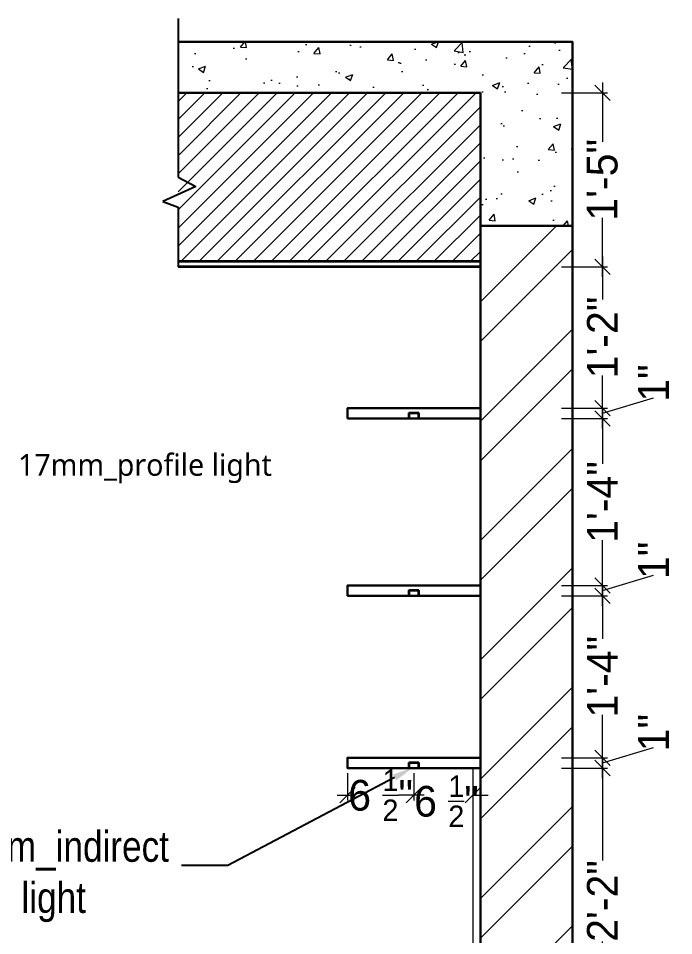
# Model space of a CAD drawing. Header units: millimetres. Extents: x 56222 to 3066687, y -650199 to -121287.
# Drawn here: x 139049.6 to 139113.6, y -185241.1 to -185151.4 of the extents above; entities that cross this region are included whole.
import ezdxf
from ezdxf import colors
from ezdxf.entities.mleader import LeaderData, LeaderLine
from ezdxf.math import Vec2, Vec3

# ---------------------------------------------------------------- set-up
doc = ezdxf.new("R2010")
doc.units = ezdxf.units.MM
doc.header["$MEASUREMENT"] = 0
doc.header["$PDMODE"] = 35
doc.linetypes.add('DASHED', pattern=[0.75, 0.5, -0.25])
doc.layers.get('Defpoints').update_dxf_attribs({"color": 220})
for name, color, linetype, lineweight in [('FURNITURE', 32, 'Continuous', 9), ('furniture dimensions', 1, 'DASHED', 0), ('GF FALSE CEILING', 6, 'Continuous', 35), ('hatch-wall', 8, 'Continuous', 9), ('SECTION ( SLAB PLine )', 104, 'Continuous', 30), ('Text', 7, 'Continuous', 15), ('wall', 7, 'Continuous', 30), ('XX~SLAB ( BEAM )~ ( DIM )', 7, 'Continuous', 9)]:
    doc.layers.add(name, color=color, linetype=linetype, lineweight=lineweight)
doc.styles.add('century g', font='GOTHIC.TTF')
doc.styles.get("Standard").update_dxf_attribs({"font": 'arial.ttf', "height": 6})
doc.styles.add('style4', font='ARIALN.TTF')
doc.dimstyles.new('Archana', dxfattribs={"dimtxt": 2, "dimasz": 0.75, "dimexe": 0.5, "dimexo": 0.5, "dimgap": 0, "dimtad": 0, "dimzin": 0, "dimdsep": 46, "dimlunit": 4, "dimtxsty": 'century g', "dimblk": 'OBLIQUE', "dimcen": 0, "dimdle": 1, "dimclrd": 256, "dimclre": 256, "dimclrt": 256, "dimadec": 0, "dimazin": 0, "dimtfac": 1, "dimtofl": 0, "dimtmove": 1, "dimatfit": 3, "dimfxl": 1, "dimfxlon": 1, "dimtolj": 1, "dimtzin": 0, "dimlwd": -1, "dimlwe": -1, "dimarcsym": 0})

# ---------------------------------------------------------------- blocks, each defined once
blk = doc.blocks.new('_Oblique')
at = {"layer": 'wall', "color": 0, "lineweight": -2}
blk.add_line((-0.5, -0.5), (0.5, 0.5), dxfattribs=at)
blk = doc.blocks.new('*D608')
at = {"layer": 'Defpoints', "color": 0, "linetype": 'Continuous', "lineweight": 30, "transparency": 16777216}
for p in [(139094.756, -185224.69), (139106.677, -185224.69), (139094.756, -185250.69)]:
    blk.add_point(p, dxfattribs=at)
at = {"layer": 'furniture dimensions', "color": 5, "linetype": 'Continuous', "transparency": 16777216}
for p, q in [((139106.677, -185223.69), (139106.677, -185233.734)), ((139102.677, -185224.69), (139107.177, -185224.69)), ((139106.677, -185251.69), (139106.677, -185241.645))]:
    blk.add_line(p, q, dxfattribs=at)
at = {"layer": 'furniture dimensions', "color": 5, "linetype": 'ByBlock', "transparency": 16777216}
blk.add_line((139102.677, -185250.69), (139107.177, -185250.69), dxfattribs=at)
at = {"layer": 'furniture dimensions', "color": 5, "linetype": 'Continuous', "transparency": 16777216, "xscale": 1.5, "yscale": 1.5, "zscale": 1.5}
for p, rotation in [((139106.677, -185224.69), 90), ((139106.677, -185250.69), 270)]:
    blk.add_blockref('_Oblique', p, dxfattribs=dict(at, rotation=rotation))
at = {"layer": 'furniture dimensions', "linetype": 'Continuous', "lineweight": 0, "transparency": 16777216, "insert": (139106.677, -185237.69), "char_height": 3, "attachment_point": 5, "rotation": 90, "style": 'century g'}
blk.add_mtext('\\A1;2\'-2"', dxfattribs=at)
blk = doc.blocks.new('*D609')
at = {"layer": 'Defpoints', "color": 0, "linetype": 'Continuous', "lineweight": 30, "transparency": 16777216}
for p in [(139094.756, -185207.848), (139106.677, -185207.848), (139094.756, -185223.691)]:
    blk.add_point(p, dxfattribs=at)
at = {"layer": 'furniture dimensions', "color": 5, "linetype": 'Continuous', "transparency": 16777216}
for p, q in [((139106.677, -185206.848), (139106.677, -185212.049)), ((139102.677, -185207.848), (139107.177, -185207.848)), ((139106.677, -185224.691), (139106.677, -185219.49))]:
    blk.add_line(p, q, dxfattribs=at)
at = {"layer": 'furniture dimensions', "color": 5, "linetype": 'ByBlock', "transparency": 16777216}
blk.add_line((139102.677, -185223.691), (139107.177, -185223.691), dxfattribs=at)
at = {"layer": 'furniture dimensions', "color": 5, "linetype": 'Continuous', "transparency": 16777216, "xscale": 1.5, "yscale": 1.5, "zscale": 1.5}
for p, rotation in [((139106.677, -185207.848), 90), ((139106.677, -185223.691), 270)]:
    blk.add_blockref('_Oblique', p, dxfattribs=dict(at, rotation=rotation))
at = {"layer": 'furniture dimensions', "linetype": 'Continuous', "lineweight": 0, "transparency": 16777216, "insert": (139106.677, -185215.77), "char_height": 3, "attachment_point": 5, "rotation": 90, "style": 'century g'}
blk.add_mtext('\\A1;1\'-4"', dxfattribs=at)
blk = doc.blocks.new('*D610')
at = {"layer": 'Defpoints', "color": 0, "linetype": 'Continuous', "lineweight": 30, "transparency": 16777216}
for p in [(139093.756, -185206.848), (139106.677, -185206.848), (139093.756, -185207.848)]:
    blk.add_point(p, dxfattribs=at)
at = {"layer": 'furniture dimensions', "color": 5, "linetype": 'Continuous', "transparency": 16777216}
for p, q in [((139106.677, -185208.848), (139106.677, -185205.848)), ((139106.677, -185207.348), (139111.677, -185205.848)), ((139102.677, -185206.848), (139107.177, -185206.848))]:
    blk.add_line(p, q, dxfattribs=at)
at = {"layer": 'furniture dimensions', "color": 5, "linetype": 'ByBlock', "transparency": 16777216}
blk.add_line((139102.677, -185207.848), (139107.177, -185207.848), dxfattribs=at)
at = {"layer": 'furniture dimensions', "color": 5, "linetype": 'Continuous', "transparency": 16777216, "xscale": 1.5, "yscale": 1.5, "zscale": 1.5}
for p, rotation in [((139106.677, -185206.848), 90), ((139106.677, -185207.848), 270)]:
    blk.add_blockref('_Oblique', p, dxfattribs=dict(at, rotation=rotation))
at = {"layer": 'furniture dimensions', "linetype": 'Continuous', "lineweight": 0, "transparency": 16777216, "insert": (139111.677, -185204.391), "char_height": 3, "attachment_point": 5, "rotation": 90, "style": 'century g'}
blk.add_mtext('\\A1;1"', dxfattribs=at)
blk = doc.blocks.new('*D611')
at = {"layer": 'Defpoints', "color": 0, "linetype": 'Continuous', "lineweight": 30, "transparency": 16777216}
for p in [(139093.756, -185190.515), (139106.677, -185190.515), (139093.756, -185206.849)]:
    blk.add_point(p, dxfattribs=at)
at = {"layer": 'furniture dimensions', "color": 5, "linetype": 'Continuous', "transparency": 16777216}
for p, q in [((139106.677, -185189.515), (139106.677, -185194.961)), ((139102.677, -185190.515), (139107.177, -185190.515)), ((139106.677, -185207.849), (139106.677, -185202.403))]:
    blk.add_line(p, q, dxfattribs=at)
at = {"layer": 'furniture dimensions', "color": 5, "linetype": 'ByBlock', "transparency": 16777216}
blk.add_line((139102.677, -185206.849), (139107.177, -185206.849), dxfattribs=at)
at = {"layer": 'furniture dimensions', "color": 5, "linetype": 'Continuous', "transparency": 16777216, "xscale": 1.5, "yscale": 1.5, "zscale": 1.5}
for p, rotation in [((139106.677, -185190.515), 90), ((139106.677, -185206.849), 270)]:
    blk.add_blockref('_Oblique', p, dxfattribs=dict(at, rotation=rotation))
at = {"layer": 'furniture dimensions', "linetype": 'Continuous', "lineweight": 0, "transparency": 16777216, "insert": (139106.677, -185198.682), "char_height": 3, "attachment_point": 5, "rotation": 90, "style": 'century g'}
blk.add_mtext('\\A1;1\'-4"', dxfattribs=at)
blk = doc.blocks.new('*D612')
at = {"layer": 'Defpoints', "color": 0, "linetype": 'Continuous', "lineweight": 30, "transparency": 16777216}
for p in [(139094.756, -185158.69), (139106.677, -185158.69), (139094.756, -185175.69)]:
    blk.add_point(p, dxfattribs=at)
at = {"layer": 'furniture dimensions', "color": 5, "linetype": 'Continuous', "transparency": 16777216}
for p, q in [((139106.677, -185157.69), (139106.677, -185163.469)), ((139102.677, -185158.69), (139107.177, -185158.69)), ((139106.677, -185176.69), (139106.677, -185170.911))]:
    blk.add_line(p, q, dxfattribs=at)
at = {"layer": 'furniture dimensions', "color": 5, "linetype": 'ByBlock', "transparency": 16777216}
blk.add_line((139102.677, -185175.69), (139107.177, -185175.69), dxfattribs=at)
at = {"layer": 'furniture dimensions', "color": 5, "linetype": 'Continuous', "transparency": 16777216, "xscale": 1.5, "yscale": 1.5, "zscale": 1.5}
for p, rotation in [((139106.677, -185158.69), 90), ((139106.677, -185175.69), 270)]:
    blk.add_blockref('_Oblique', p, dxfattribs=dict(at, rotation=rotation))
at = {"layer": 'furniture dimensions', "linetype": 'Continuous', "lineweight": 0, "transparency": 16777216, "insert": (139106.677, -185167.19), "char_height": 3, "attachment_point": 5, "rotation": 90, "style": 'century g'}
blk.add_mtext('\\A1;1\'-5"', dxfattribs=at)
blk = doc.blocks.new('*D567')
at = {"layer": 'Defpoints', "color": 0, "linetype": 'Continuous', "lineweight": 30, "transparency": 16777216}
for p in [(139093.756, -185189.515), (139106.677, -185189.515), (139093.756, -185190.515)]:
    blk.add_point(p, dxfattribs=at)
at = {"layer": 'furniture dimensions', "color": 5, "linetype": 'Continuous', "transparency": 16777216}
for p, q in [((139106.677, -185191.515), (139106.677, -185188.515)), ((139106.677, -185190.015), (139111.677, -185188.515)), ((139102.677, -185189.515), (139107.177, -185189.515))]:
    blk.add_line(p, q, dxfattribs=at)
at = {"layer": 'furniture dimensions', "color": 5, "linetype": 'ByBlock', "transparency": 16777216}
blk.add_line((139102.677, -185190.515), (139107.177, -185190.515), dxfattribs=at)
at = {"layer": 'furniture dimensions', "color": 5, "linetype": 'Continuous', "transparency": 16777216, "xscale": 1.5, "yscale": 1.5, "zscale": 1.5}
for p, rotation in [((139106.677, -185189.515), 90), ((139106.677, -185190.515), 270)]:
    blk.add_blockref('_Oblique', p, dxfattribs=dict(at, rotation=rotation))
at = {"layer": 'furniture dimensions', "linetype": 'Continuous', "lineweight": 0, "transparency": 16777216, "insert": (139111.677, -185187.058), "char_height": 3, "attachment_point": 5, "rotation": 90, "style": 'century g'}
blk.add_mtext('\\A1;1"', dxfattribs=at)
blk = doc.blocks.new('*D568')
at = {"layer": 'Defpoints', "color": 0, "linetype": 'Continuous', "lineweight": 30, "transparency": 16777216}
for p in [(139094.756, -185175.69), (139106.677, -185175.69), (139094.756, -185189.516)]:
    blk.add_point(p, dxfattribs=at)
at = {"layer": 'furniture dimensions', "color": 5, "linetype": 'Continuous', "transparency": 16777216}
for p, q in [((139106.677, -185174.69), (139106.677, -185178.882)), ((139102.677, -185175.69), (139107.177, -185175.69)), ((139106.677, -185190.516), (139106.677, -185186.324))]:
    blk.add_line(p, q, dxfattribs=at)
at = {"layer": 'furniture dimensions', "color": 5, "linetype": 'ByBlock', "transparency": 16777216}
blk.add_line((139102.677, -185189.516), (139107.177, -185189.516), dxfattribs=at)
at = {"layer": 'furniture dimensions', "color": 5, "linetype": 'Continuous', "transparency": 16777216, "xscale": 1.5, "yscale": 1.5, "zscale": 1.5}
for p, rotation in [((139106.677, -185175.69), 90), ((139106.677, -185189.516), 270)]:
    blk.add_blockref('_Oblique', p, dxfattribs=dict(at, rotation=rotation))
at = {"layer": 'furniture dimensions', "linetype": 'Continuous', "lineweight": 0, "transparency": 16777216, "insert": (139106.677, -185182.603), "char_height": 3, "attachment_point": 5, "rotation": 90, "style": 'century g'}
blk.add_mtext('\\A1;1\'-2"', dxfattribs=at)
blk = doc.blocks.new('*D569')
at = {"layer": 'Defpoints', "color": 0, "linetype": 'Continuous', "lineweight": 30, "transparency": 16777216}
for p in [(139094.756, -185223.691), (139106.677, -185223.691), (139094.756, -185224.69)]:
    blk.add_point(p, dxfattribs=at)
at = {"layer": 'furniture dimensions', "color": 5, "linetype": 'Continuous', "transparency": 16777216}
for p, q in [((139106.677, -185224.19), (139111.677, -185222.69)), ((139106.677, -185225.69), (139106.677, -185222.691)), ((139102.677, -185223.691), (139107.177, -185223.691))]:
    blk.add_line(p, q, dxfattribs=at)
at = {"layer": 'furniture dimensions', "color": 5, "linetype": 'ByBlock', "transparency": 16777216}
blk.add_line((139102.677, -185224.69), (139107.177, -185224.69), dxfattribs=at)
at = {"layer": 'furniture dimensions', "color": 5, "linetype": 'Continuous', "transparency": 16777216, "xscale": 1.5, "yscale": 1.5, "zscale": 1.5}
for p, rotation in [((139106.677, -185223.691), 90), ((139106.677, -185224.69), 270)]:
    blk.add_blockref('_Oblique', p, dxfattribs=dict(at, rotation=rotation))
at = {"layer": 'furniture dimensions', "linetype": 'Continuous', "lineweight": 0, "transparency": 16777216, "insert": (139111.677, -185221.233), "char_height": 3, "attachment_point": 5, "rotation": 90, "style": 'century g'}
blk.add_mtext('\\A1;1"', dxfattribs=at)
blk = doc.blocks.new('*D676')
at = {"layer": 'Defpoints', "color": 0, "linetype": 'Continuous', "lineweight": 30, "transparency": 16777216}
for p in [(139088.256, -185224.69), (139094.006, -185224.69), (139094.006, -185227.355)]:
    blk.add_point(p, dxfattribs=at)
at = {"layer": 'furniture dimensions', "color": 5, "linetype": 'ByBlock', "transparency": 16777216}
blk.add_line((139088.256, -185225.19), (139088.256, -185227.855), dxfattribs=at)
at = {"layer": 'furniture dimensions', "color": 5, "linetype": 'Continuous', "transparency": 16777216}
for p, q in [((139094.006, -185225.19), (139094.006, -185227.855)), ((139088.256, -185227.355), (139086.756, -185227.355)), ((139094.006, -185227.355), (139095.506, -185227.355))]:
    blk.add_line(p, q, dxfattribs=at)
at = {"layer": 'furniture dimensions', "color": 5, "linetype": 'Continuous', "transparency": 16777216, "xscale": 1.5, "yscale": 1.5, "zscale": 1.5}
blk.add_blockref('_Oblique', (139088.256, -185227.355), dxfattribs=at)
at = {"layer": 'furniture dimensions', "color": 5, "linetype": 'Continuous', "transparency": 16777216, "xscale": 1.5, "yscale": 1.5, "zscale": 1.5, "rotation": 180}
blk.add_blockref('_Oblique', (139094.006, -185227.355), dxfattribs=at)
at = {"layer": 'furniture dimensions', "linetype": 'Continuous', "lineweight": 0, "transparency": 16777216, "insert": (139091.445, -185227.942), "char_height": 3, "attachment_point": 5, "style": 'century g'}
blk.add_mtext('\\A1;6 {\\H0.7x;\\S1/2;}"', dxfattribs=at)
blk = doc.blocks.new('*D677')
at = {"layer": 'Defpoints', "color": 0, "linetype": 'Continuous', "lineweight": 30, "transparency": 16777216}
for p in [(139081.756, -185224.69, 0.129), (139088.256, -185224.69, 0.129), (139081.756, -185227.355)]:
    blk.add_point(p, dxfattribs=at)
at = {"layer": 'furniture dimensions', "color": 5, "linetype": 'Continuous', "transparency": 16777216}
for p, q in [((139081.756, -185225.189), (139081.756, -185227.855)), ((139080.756, -185227.355), (139082.055, -185227.355)), ((139089.256, -185227.355), (139087.958, -185227.355))]:
    blk.add_line(p, q, dxfattribs=at)
at = {"layer": 'furniture dimensions', "color": 5, "linetype": 'ByBlock', "transparency": 16777216}
blk.add_line((139088.256, -185225.189), (139088.256, -185227.855), dxfattribs=at)
at = {"layer": 'furniture dimensions', "color": 5, "linetype": 'Continuous', "transparency": 16777216, "xscale": 1.5, "yscale": 1.5, "zscale": 1.5, "rotation": 180}
blk.add_blockref('_Oblique', (139081.756, -185227.355), dxfattribs=at)
at = {"layer": 'furniture dimensions', "color": 5, "linetype": 'Continuous', "transparency": 16777216, "xscale": 1.5, "yscale": 1.5, "zscale": 1.5}
blk.add_blockref('_Oblique', (139088.256, -185227.355), dxfattribs=at)
at = {"layer": 'furniture dimensions', "linetype": 'Continuous', "lineweight": 0, "transparency": 16777216, "insert": (139085.006, -185227.355), "char_height": 3, "attachment_point": 5, "style": 'century g'}
blk.add_mtext('\\A1;6 {\\H0.7x;\\S1/2;}"', dxfattribs=at)

msp = doc.modelspace()

# ---------------------------------------------------------------- hatches: boundary and pattern name
at = {"layer": 'FURNITURE', "lineweight": 20, "true_color": 0x636466}
h = msp.add_hatch(dxfattribs=at)
h.set_pattern_fill('AR-CONC', color=251)
h.set_pattern_definition([(50, (9916.8717, -203708.4), (7.17260183, -0.62752135), [0.75, -8.25]), (355, (9916.872, -203708.4), (-1.38751334, 7.52192134), [0.6, -6.6]), (100.4514445, (9917.4694, -203708.452), (5.78508847, 6.8943999), [0.6374019, -7.0114211]), (46.1842, (9916.872, -203706.4), (10.6724133, -1.6551928), [1.125, -12.375]), (96.6356355, (9917.761, -203706.538), (9.34661946, 9.741186), [0.9561034, -10.5171376]), (351.184164, (9916.872, -203706.4), (9.34661945, 9.741186), [0.9, -9.9]), (21, (9917.8717, -203706.9), (5.96907052, -4.0261889), [0.75, -8.25]), (326, (9917.872, -203706.9), (2.4331533, 7.25150045), [0.6, -6.6]), (71.451445, (9918.369, -203707.2355), (8.40222377, 3.22531153), [0.6374019, -7.0114211]), (37.5, (9916.8717, -203708.4), (0.121598553, 3.32893854), [0, -6.52, 0, -6.7, 0, -6.625]), (7.5, (9916.8717, -203708.4), (2.63069537, 3.94411712), [0, -3.82, 0, -6.37, 0, -2.525]), (327.5, (9914.6417, -203708.4), (5.33822436, -0.22554872), [0, -2.5, 0, -7.8, 0, -10.35]), (317.5, (9913.6417, -203708.4), (5.8318617, 1.00104982), [0, -3.25, 0, -5.18, 0, -7.35])])
h.paths.add_polyline_path([(138946.232, -185185.69), (138950.756, -185185.69), (138950.756, -185185.721)])
h.paths.add_polyline_path([(139065.209, -185158.686), (139065.195, -185153.69), (139103.756, -185153.69), (139103.756, -185171.69), (139094.756, -185171.69), (139094.77, -185158.694)])
at = {"layer": 'GF FALSE CEILING', "lineweight": 9}
h = msp.add_hatch(dxfattribs=at)
h.set_pattern_fill('ANSI31', color=256, scale=10)
h.set_pattern_definition([(45, (11107.1632, -202101.8209), (-0.883883476, 0.883883476), [])])
h.paths.add_polyline_path([(139065.222, -185158.69), (139094.756, -185158.69), (139094.756, -185175.19), (139065.222, -185175.19)])
at = {"layer": 'hatch-wall', "lineweight": 0}
h = msp.add_hatch(dxfattribs=at)
h.set_pattern_fill('ANSI32', color=256, scale=22)
h.set_pattern_definition([(45, (-960.647, -522.953), (-5.83363094, 5.83363094), []), (45, (-956.7576, -522.953), (-5.83363094, 5.83363094), [])])
h.paths.add_polyline_path([(139094.756, -185171.69), (139103.756, -185171.69), (139103.756, -185282.69), (139094.756, -185282.69)])

# ---------------------------------------------------------------- linework, layer by layer
at = {"layer": 'FURNITURE', "linetype": 'ByBlock', "lineweight": -3}
for p, q in [((139065.222, -185151.405, 0.129), (139065.222, -185166.932, 0.129)), ((139065.222, -185166.932, 0.129), (139066.949, -185167.841, 0.129)), ((139066.949, -185167.841, 0.129), (139063.71, -185169.304, 0.129)), ((139063.71, -185169.304, 0.129), (139065.222, -185169.88, 0.129)), ((139065.222, -185169.88, 0.129), (139065.222, -185175.69, 0.129)), ((139094.756, -185176.69, 0.129), (139094.756, -185180.699, 0.129))]:
    msp.add_line(p, q, dxfattribs=at)
at = {"layer": 'FURNITURE'}
msp.add_line((139094.756, -185178.687, 0.129), (139094.756, -185216.69, 0.129), dxfattribs=at)
at = {"layer": 'FURNITURE', "lineweight": 30}
for p, q in [((139087.756, -185189.984, 0.129), (139088.756, -185189.984, 0.129)), ((139087.756, -185189.984, 0.129), (139087.756, -185190.515, 0.129)), ((139088.756, -185189.984, 0.129), (139088.756, -185190.515, 0.129)), ((139087.756, -185207.317, 0.129), (139088.756, -185207.317, 0.129)), ((139087.756, -185207.317, 0.129), (139087.756, -185207.848, 0.129)), ((139088.756, -185207.317, 0.129), (139088.756, -185207.848, 0.129)), ((139087.756, -185224.158, 0.129), (139088.756, -185224.158, 0.129)), ((139087.756, -185224.158, 0.129), (139087.756, -185224.69, 0.129)), ((139088.756, -185224.158, 0.129), (139088.756, -185224.69, 0.129))]:
    msp.add_line(p, q, dxfattribs=at)
at = {"layer": 'FURNITURE', "lineweight": 30, "elevation": 0.129}
for points in [[(139081.756, -185190.515), (139094.756, -185190.515), (139094.756, -185189.516), (139081.756, -185189.516)], [(139081.756, -185207.848), (139094.756, -185207.848), (139094.756, -185206.849), (139081.756, -185206.849)]]:
    msp.add_lwpolyline(points, close=True, dxfattribs=at)
at = {"layer": 'FURNITURE', "color": 3, "lineweight": 30, "elevation": 0.129}
for points in [[(139087.803, -185190.014), (139088.71, -185190.014), (139088.71, -185190.515), (139087.803, -185190.515)], [(139087.803, -185207.347), (139088.71, -185207.347), (139088.71, -185207.848), (139087.803, -185207.848)], [(139087.803, -185224.189), (139088.71, -185224.189), (139088.71, -185224.69), (139087.803, -185224.69)]]:
    msp.add_lwpolyline(points, close=True, dxfattribs=at)
at = {"layer": 'FURNITURE', "lineweight": 30, "elevation": 0.129}
msp.add_lwpolyline([(139088.756, -185224.69), (139094.756, -185224.69), (139094.756, -185223.691), (139081.756, -185223.691), (139081.756, -185224.69), (139089.259, -185224.69)], dxfattribs=at)
at = {"layer": 'GF FALSE CEILING'}
for p, q in [((139094.756, -185175.19, 0.129), (139065.222, -185175.19, 0.129)), ((139094.756, -185175.69, 0.129), (139065.222, -185175.69, 0.129))]:
    msp.add_line(p, q, dxfattribs=at)
at = {"layer": 'SECTION ( SLAB PLine )', "color": 1, "elevation": 0.129}
msp.add_lwpolyline([(139065.222, -185153.69), (139103.756, -185153.69), (139103.756, -185171.69), (139094.756, -185171.69), (139094.756, -185158.69), (139065.222, -185158.69)], dxfattribs=at)
at = {"layer": 'wall', "lineweight": 30, "elevation": 0.129}
msp.add_lwpolyline([(139094.756, -185171.69), (139094.756, -185216.69)], dxfattribs=at)
at = {"layer": 'XX~SLAB ( BEAM )~ ( DIM )', "color": 242, "lineweight": 15, "true_color": 0xcd2027}
for p, q in [((139094.756, -185218.721, 0.129), (139094.756, -185251.189, 0.129)), ((139094.006, -185224.69, 0.129), (139094.006, -185250.69, 0.129))]:
    msp.add_line(p, q, dxfattribs=at)
at = {"layer": 'XX~SLAB ( BEAM )~ ( DIM )', "lineweight": 30, "elevation": 0.129}
msp.add_lwpolyline([(139094.756, -185282.69), (139103.756, -185282.69), (139103.756, -185171.69), (139094.756, -185171.69)], close=True, dxfattribs=at)

# ---------------------------------------------------------------- texts
at = {"layer": 'Text', "ltscale": 20, "insert": (139049.571, -185193.981, 0.129), "char_height": 2.14365, "width": 39.27782, "attachment_point": 1}
msp.add_mtext('{\\fMalgun Gothic|b0|i0|c0|p34;\\C1;17mm_profile light}', dxfattribs=at)

# ---------------------------------------------------------------- dimensions: what is measured, and where the dimension line sits
at = {"layer": 'furniture dimensions', "color": 5, "linetype": 'Continuous', "lineweight": 0}
for base, p1, p2, picture, middle in [((139106.677, -185158.69, 0.129), (139094.756, -185175.69, 0.129), (139094.756, -185158.69, 0.129), '*D612', (139106.677, -185167.19, 0.129)), ((139106.677, -185175.69, 0.129), (139094.756, -185189.516, 0.129), (139094.756, -185175.69, 0.129), '*D568', (139106.677, -185182.603, 0.129)), ((139106.677, -185189.515, 0.129), (139093.756, -185190.515, 0.129), (139093.756, -185189.515, 0.129), '*D567', (139111.677, -185188.515, 0.129)), ((139106.677, -185190.515, 0.129), (139093.756, -185206.849, 0.129), (139093.756, -185190.515, 0.129), '*D611', (139106.677, -185198.682, 0.129)), ((139106.677, -185206.848, 0.129), (139093.756, -185207.848, 0.129), (139093.756, -185206.848, 0.129), '*D610', (139111.677, -185205.848, 0.129)), ((139106.677, -185207.848, 0.129), (139094.756, -185223.691, 0.129), (139094.756, -185207.848, 0.129), '*D609', (139106.677, -185215.77, 0.129)), ((139106.677, -185223.691, 0.129), (139094.756, -185224.69, 0.129), (139094.756, -185223.691, 0.129), '*D569', (139111.677, -185222.69, 0.129)), ((139106.677, -185224.69, 0.129), (139094.756, -185250.69, 0.129), (139094.756, -185224.69, 0.129), '*D608', (139106.677, -185237.69, 0.129))]:
    dim = msp.add_linear_dim(base=base, p1=p1, p2=p2, angle=90, dimstyle='Archana', override={"dimtxt": 3, "dimasz": 1.5, "dimdec": 0, "dimclrd": 5, "dimclre": 5, "dimfxl": 4}, dxfattribs=at)
    dim.commit()
    dim.dimension.update_dxf_attribs({"geometry": picture, "text_midpoint": middle})
dim = msp.add_linear_dim(base=(139081.756, -185227.355), p1=(139088.256, -185224.69, 0.129), p2=(139081.756, -185224.69, 0.129), text='6 {\\H0.7x;\\S1/2;}"', dimstyle='Archana', override={"dimtxt": 3, "dimasz": 1.5, "dimdec": 0, "dimclrd": 5, "dimclre": 5, "dimfxl": 4}, dxfattribs=at)
dim.commit()
dim.dimension.update_dxf_attribs({"geometry": '*D677', "text_midpoint": (139085.006, -185227.355)})
dim = msp.add_linear_dim(base=(139094.006, -185227.355, 0.129), p1=(139088.256, -185224.69, 0.129), p2=(139094.006, -185224.69, 0.129), text='6 {\\H0.7x;\\S1/2;}"', dimstyle='Archana', override={"dimtxt": 3, "dimasz": 1.5, "dimdec": 0, "dimclrd": 5, "dimclre": 5, "dimfxl": 4}, dxfattribs=at)
dim.commit()
dim.dimension.update_dxf_attribs({"geometry": '*D676', "text_midpoint": (139091.445, -185227.942, 0.129), "dimtype": 160})

# ---------------------------------------------------------------- leaders
at = {"layer": 'Text', "color": 1, "lineweight": 0, "ltscale": 20}
ml = msp.add_multileader_mtext('Standard', dxfattribs=at)
ml.set_content('17mm_indirect \\Plight', color=1, style='style4')
ml.set_leader_properties()
ml.build(insert=Vec2(0, 0))
ml.multileader.update_dxf_attribs({"dogleg_length": 2.025, "arrow_head_size": 2})
ctx = ml.context
ctx.base_point, ctx.char_height, ctx.arrow_head_size, ctx.landing_gap_size, ctx.plane_origin = Vec3(139041.582, -185232.799, 0.129), 3, 2, 0.4, Vec3(138985.288, -185230.805, 0.129)
ctx.text_align_type = 1
notes = []
notes.append((ctx, [(0, (1, 1, 0), (139032.2, -185232.799, 0.129), (1, 0), 9.382, [(0, [(139019.743, -185224.422, 0.129)], 0, [])])]))
ctx.mtext.insert, ctx.mtext.alignment = Vec3(139053.057, -185230.858, 0.129), 2
ml = msp.add_multileader_mtext('Standard', dxfattribs=at)
ml.set_content('', color=1, style='style4')
ml.set_leader_properties()
ml.build(insert=Vec2(0, 0))
ml.multileader.update_dxf_attribs({"dogleg_length": 2.025, "arrow_head_size": 2})
ctx = ml.context
ctx.base_point, ctx.char_height, ctx.arrow_head_size, ctx.landing_gap_size, ctx.plane_origin = Vec3(139064.745, -185234.234, 0.129), 3, 2, 0.4, Vec3(139068.311, -185224.68, 0.129)
ctx.text_align_type = 1
notes.append((ctx, [(0, (1, 1, 0), (139070.068, -185234.234, 0.129), (-1, 0), 4.524, [(0, [(139088.128, -185224.68, 0.129)], 0, [])])]))
ctx.mtext.insert, ctx.mtext.alignment = Vec3(139065.145, -185232.734, 0.129), 2
for ctx, leaders in notes:
    for number, flags, end, landing, length, lines in leaders:
        leader = LeaderData()
        leader.index, (leader.has_last_leader_line, leader.has_dogleg_vector, leader.attachment_direction) = number, flags
        leader.last_leader_point, leader.dogleg_vector, leader.dogleg_length = Vec3(end), Vec3(landing), length
        for number, points, colour, breaks in lines:
            line = LeaderLine()
            line.index, line.vertices, line.color, line.breaks = number, Vec3.list(points), colors.encode_raw_color(colour), breaks
            leader.lines.append(line)
        ctx.leaders.append(leader)

doc.saveas('drawing.dxf')
